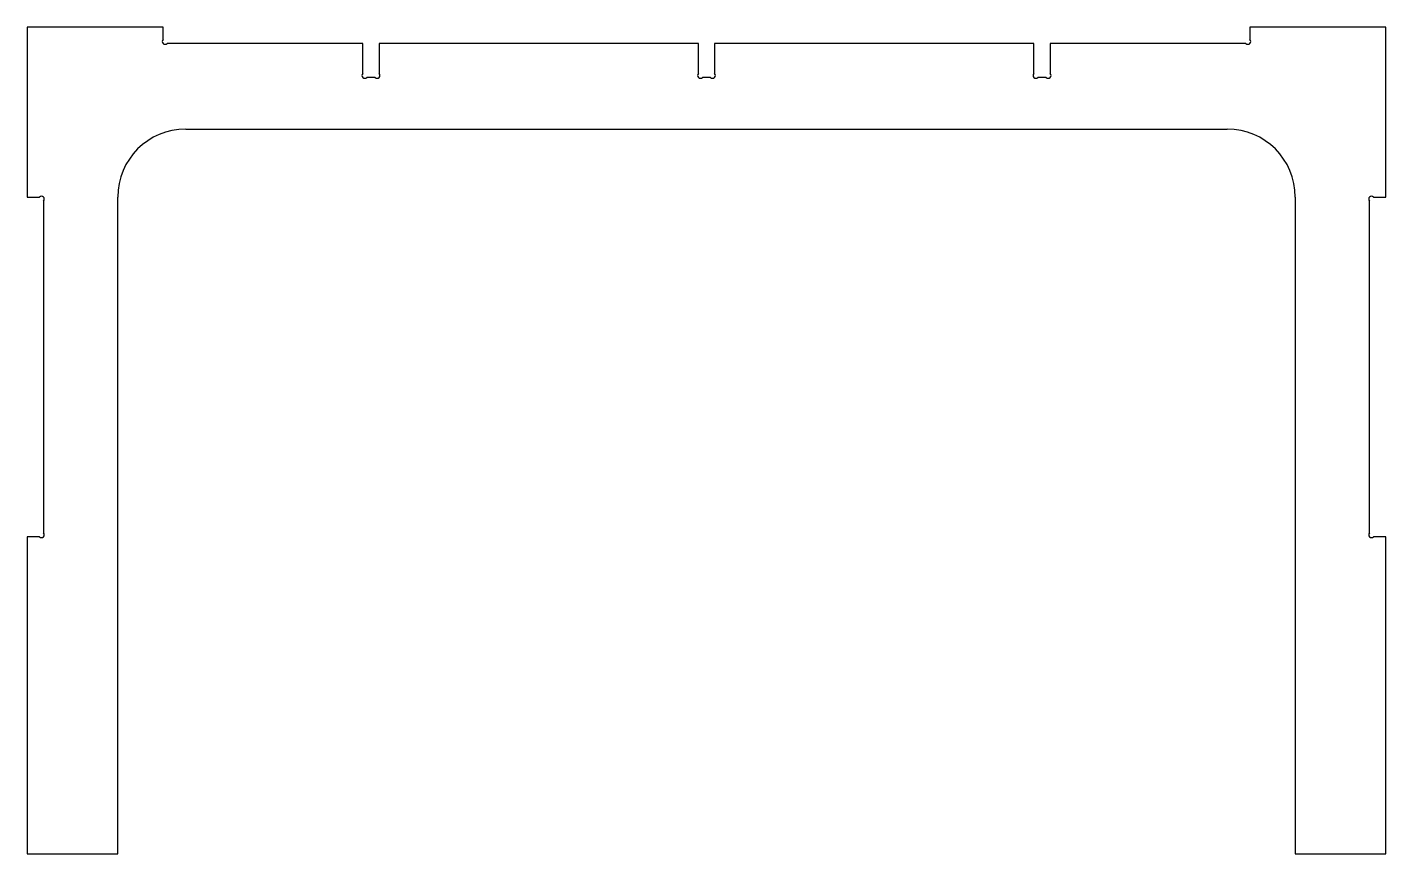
# Model space of a CAD drawing. Header units: inches. Extents: x 0 to 60, y -35.8 to 0.7.
import ezdxf

# ---------------------------------------------------------------- set-up
doc = ezdxf.new("R2010")
doc.units = ezdxf.units.IN
doc.layers.get('0').update_dxf_attribs({"linetype": 'CONTINUOUS'})

msp = doc.modelspace()

# ---------------------------------------------------------------- linework, layer by layer
for p, q in [((6, 0.72), (0, 0.72)), ((0, 0.72), (0, -6.78)), ((6, 0.177), (6, 0.72)), ((60, 0.72), (54, 0.72)), ((54, 0.72), (54, 0.177)), ((60, -6.78), (60, 0.72)), ((53.823, 0), (45.18, 0)), ((14.82, 0), (6.177, 0)), ((14.82, -1.323), (14.82, 0)), ((29.64, 0), (15.54, 0)), ((15.54, 0), (15.54, -1.323)), ((29.64, -1.323), (29.64, 0)), ((44.46, 0), (30.36, 0)), ((30.36, 0), (30.36, -1.323)), ((44.46, -1.323), (44.46, 0)), ((45.18, 0), (45.18, -1.323)), ((15.363, -1.5), (14.997, -1.5)), ((30.183, -1.5), (29.817, -1.5)), ((45.003, -1.5), (44.637, -1.5)), ((7, -3.78), (53, -3.78)), ((0, -6.78), (0.543, -6.78)), ((0.72, -6.957), (0.72, -21.603)), ((4, -35.78), (4, -6.78)), ((56, -6.78), (56, -35.78)), ((59.28, -21.603), (59.28, -6.957)), ((59.457, -6.78), (60, -6.78)), ((0.543, -21.78), (0, -21.78)), ((0, -21.78), (0, -35.78)), ((60, -21.78), (59.457, -21.78)), ((60, -35.78), (60, -21.78)), ((0, -35.78), (4, -35.78)), ((56, -35.78), (60, -35.78))]:
    msp.add_line(p, q)
for centre, radius, start, end in [((6.088, 0.088), 0.125, 135, 315), ((53.912, 0.088), 0.125, -135, 45), ((14.908, -1.412), 0.125, 135, 315), ((15.452, -1.412), 0.125, -135, 45), ((29.728, -1.412), 0.125, 135, 315), ((30.272, -1.412), 0.125, -135, 45), ((44.548, -1.412), 0.125, 135, 315), ((45.092, -1.412), 0.125, -135, 45), ((7, -6.78), 3, 90, 180), ((53, -6.78), 3, 0, 90), ((0.632, -6.868), 0.125, -45, 135), ((59.368, -6.868), 0.125, 45, 225), ((0.632, -21.692), 0.125, -135, 45), ((59.368, -21.692), 0.125, 135, 315)]:
    msp.add_arc(centre, radius, start, end)

doc.saveas('drawing.dxf')
